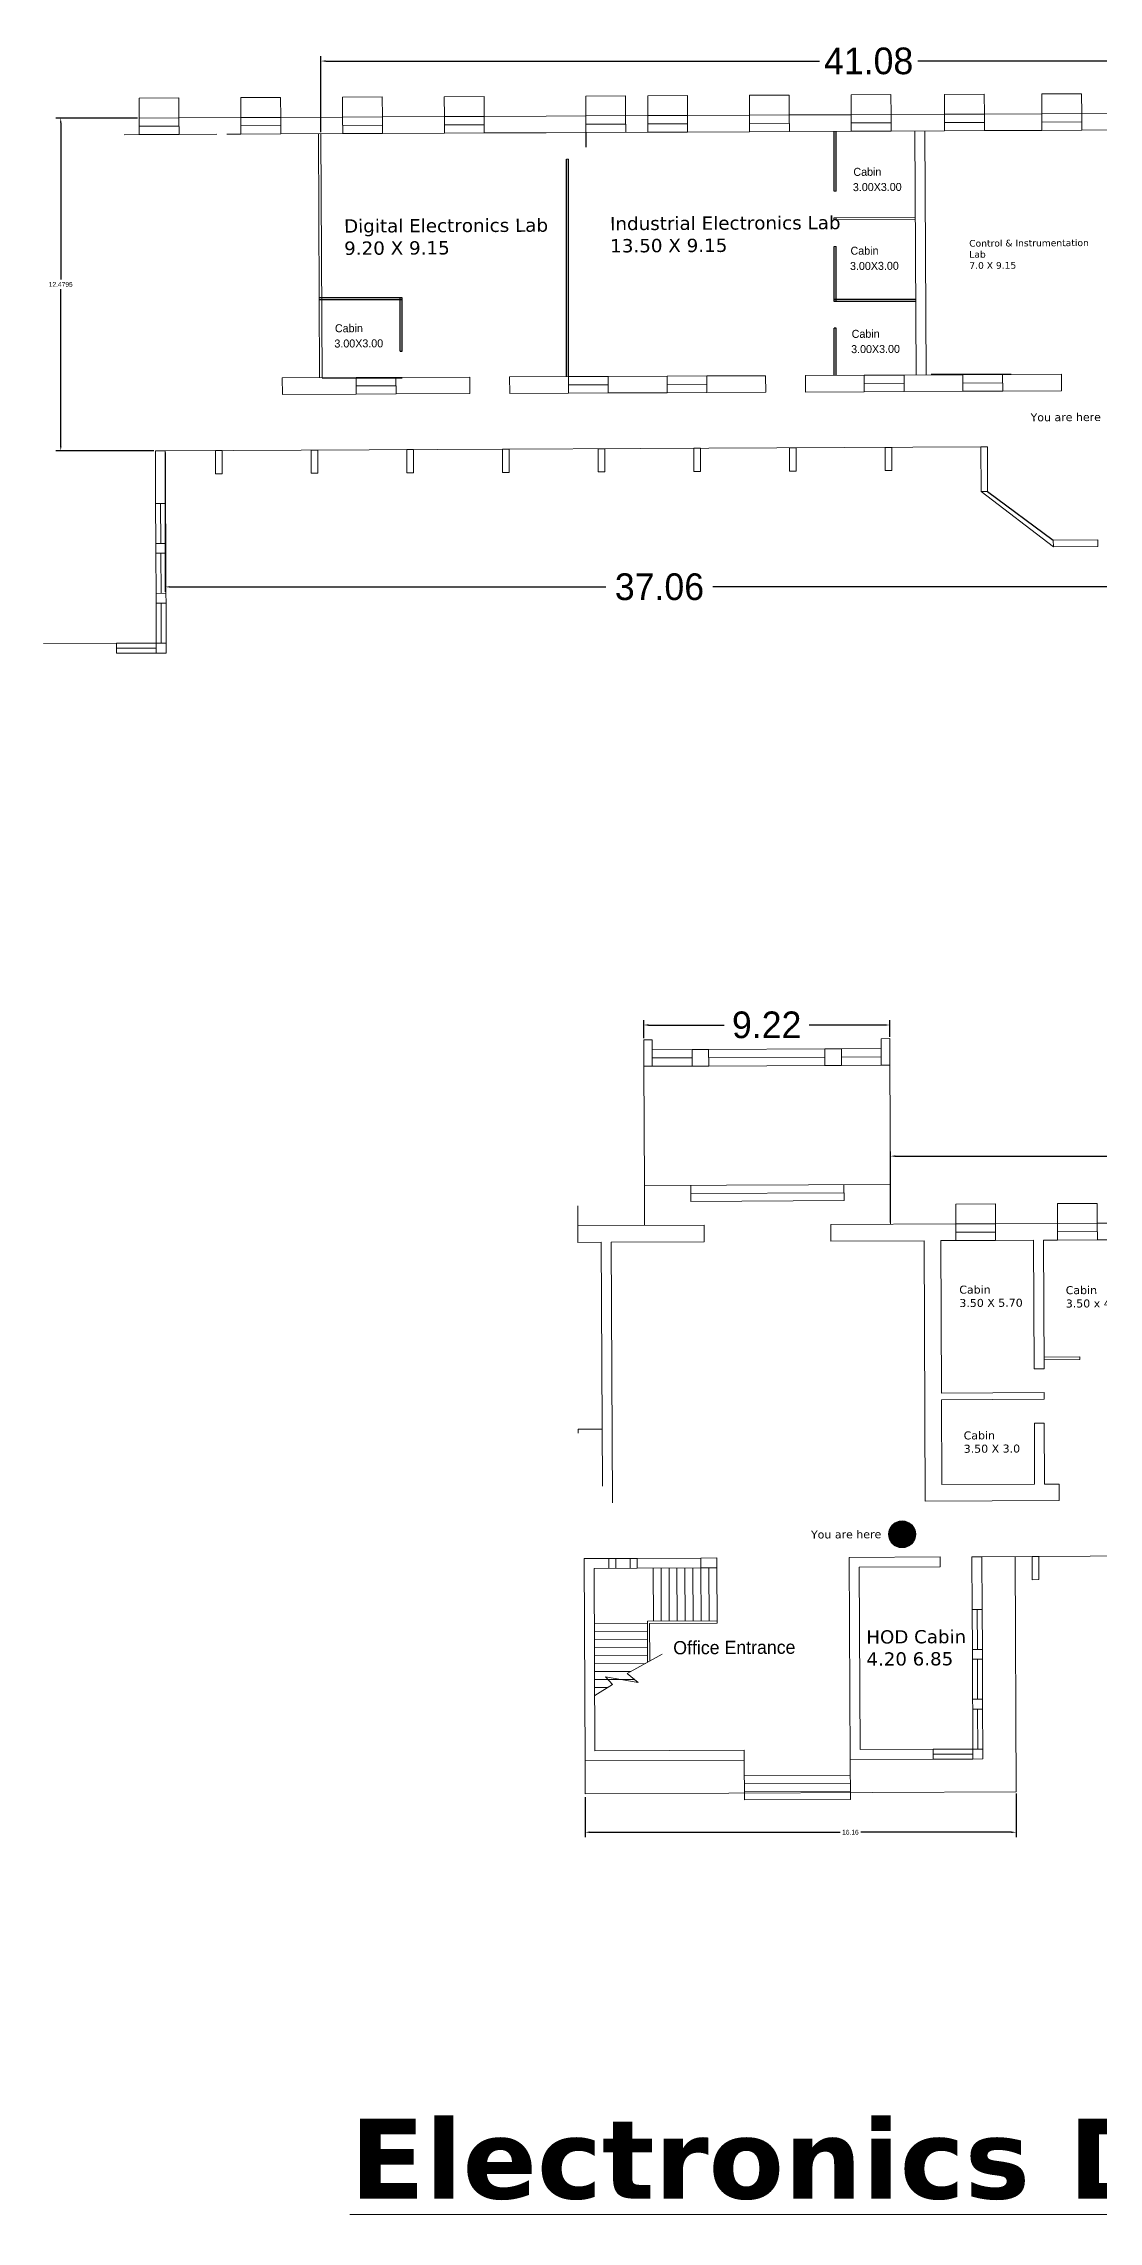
# Model space of a CAD drawing. Header units: inches. Extents: x -15 to 97, y 25 to 115.
# Drawn here: x -15.1 to 24.5, y 28.8 to 110.5 of the extents above; entities that cross this region are included whole.
import ezdxf

# ---------------------------------------------------------------- set-up
doc = ezdxf.new("R2010")
doc.units = ezdxf.units.IN
doc.header["$MEASUREMENT"] = 0
doc.layers.add('TEXT', color=7, linetype='Continuous', lineweight=15)
doc.layers.add('window', color=7, linetype='Continuous', lineweight=13)
doc.styles.add('LGL', font='')
doc.styles.get('LGL').set_extended_font_data('LithographLight')
doc.dimstyles.get("Standard").update_dxf_attribs({"dimtxt": 0.18, "dimasz": 0.18, "dimexe": 0.18, "dimexo": 0.0625, "dimgap": 0.09, "dimtad": 0, "dimtih": 1, "dimtoh": 1, "dimdec": 4, "dimzin": 0, "dimdsep": 46, "dimtxsty": 'Standard', "dimcen": 0.09, "dimadec": 0, "dimazin": 0, "dimtfac": 1, "dimtdec": 4, "dimtofl": 0, "dimtmove": 0, "dimatfit": 3, "dimfxl": 1, "dimtolj": 1, "dimtzin": 0, "dimarcsym": 0})

# ---------------------------------------------------------------- blocks, each defined once
blk = doc.blocks.new('*D23')
at = {"color": 0, "lineweight": -2}
for p, q in [((5.232, 44.707), (5.232, 43.217)), ((21.393, 44.845), (21.393, 43.217)), ((5.412, 43.397), (14.788, 43.397)), ((21.213, 43.397), (15.568, 43.397))]:
    blk.add_line(p, q, dxfattribs=at)
at = {"color": 0}
for points in [[(5.412, 43.427), (5.412, 43.367), (5.232, 43.397)], [(21.213, 43.427), (21.213, 43.367), (21.393, 43.397)]]:
    blk.add_solid(points, dxfattribs=at)
at = {"layer": 'Defpoints', "color": 0}
for p in [(5.232, 44.77), (21.393, 44.908), (21.393, 43.397)]:
    blk.add_point(p, dxfattribs=at)
at = {"color": 0, "insert": (15.178, 43.397), "char_height": 0.18, "attachment_point": 5}
blk.add_mtext('\\A1;16.16', dxfattribs=at)
blk = doc.blocks.new('*D24')
at = {"color": 0, "lineweight": -2}
for p, q in [((7.425, 73.176), (7.425, 73.848)), ((7.605, 73.668), (10.447, 73.668)), ((16.47, 73.668), (13.627, 73.668)), ((16.65, 73.219), (16.65, 73.848))]:
    blk.add_line(p, q, dxfattribs=at)
at = {"color": 0}
for points in [[(7.605, 73.698), (7.605, 73.638), (7.425, 73.668)], [(16.47, 73.698), (16.47, 73.638), (16.65, 73.668)]]:
    blk.add_solid(points, dxfattribs=at)
at = {"layer": 'Defpoints', "color": 0}
for p in [(16.65, 73.668), (7.425, 73.113), (16.65, 73.157)]:
    blk.add_point(p, dxfattribs=at)
at = {"color": 0, "insert": (12.037, 73.668), "char_height": 1, "attachment_point": 5}
blk.add_mtext('\\A1;9.22', dxfattribs=at)
blk = doc.blocks.new('*D25')
at = {"color": 0, "lineweight": -2}
for p, q in [((16.682, 66.257), (16.682, 68.93)), ((16.862, 68.75), (39.846, 68.75)), ((66.843, 68.75), (43.86, 68.75)), ((67.023, 66.493), (67.023, 68.93))]:
    blk.add_line(p, q, dxfattribs=at)
at = {"color": 0}
for points in [[(16.862, 68.78), (16.862, 68.72), (16.682, 68.75)], [(66.843, 68.78), (66.843, 68.72), (67.023, 68.75)]]:
    blk.add_solid(points, dxfattribs=at)
at = {"layer": 'Defpoints', "color": 0}
for p in [(67.023, 68.75), (16.682, 66.195), (67.023, 66.43)]:
    blk.add_point(p, dxfattribs=at)
at = {"color": 0, "insert": (41.853, 68.75), "char_height": 1, "attachment_point": 5}
blk.add_mtext('\\A1;50.34', dxfattribs=at)
blk = doc.blocks.new('*D29')
at = {"color": 0, "lineweight": -2}
for p, q in [((-11.559, 107.679), (-14.618, 107.679)), ((-14.438, 107.499), (-14.438, 101.619)), ((-14.438, 95.38), (-14.438, 101.259)), ((-10.951, 95.2), (-14.618, 95.2))]:
    blk.add_line(p, q, dxfattribs=at)
at = {"color": 0}
for points in [[(-14.468, 107.499), (-14.408, 107.499), (-14.438, 107.679)], [(-14.468, 95.38), (-14.408, 95.38), (-14.438, 95.2)]]:
    blk.add_solid(points, dxfattribs=at)
at = {"layer": 'Defpoints', "color": 0}
for p in [(-11.496, 107.679), (-14.438, 95.2), (-10.889, 95.2)]:
    blk.add_point(p, dxfattribs=at)
at = {"color": 0, "insert": (-14.438, 101.439), "char_height": 0.18, "attachment_point": 5}
blk.add_mtext('\\A1;12.4795', dxfattribs=at)
blk = doc.blocks.new('*D30')
at = {"color": 0, "lineweight": -2}
for p, q in [((-4.678, 107.152), (-4.678, 109.995)), ((-4.498, 109.815), (14.021, 109.815)), ((36.22, 109.815), (17.701, 109.815)), ((36.4, 107.966), (36.4, 109.995))]:
    blk.add_line(p, q, dxfattribs=at)
at = {"color": 0}
for points in [[(-4.498, 109.845), (-4.498, 109.785), (-4.678, 109.815)], [(36.22, 109.845), (36.22, 109.785), (36.4, 109.815)]]:
    blk.add_solid(points, dxfattribs=at)
at = {"layer": 'Defpoints', "color": 0}
for p in [(36.4, 109.815), (36.4, 107.903), (-4.678, 107.089)]:
    blk.add_point(p, dxfattribs=at)
at = {"color": 0, "insert": (15.861, 109.815), "char_height": 1, "attachment_point": 5}
blk.add_mtext('\\A1;41.08', dxfattribs=at)
blk = doc.blocks.new('*D35')
at = {"color": 0, "lineweight": -2}
for p, q in [((-10.516, 95.137), (-10.516, 89.917)), ((26.549, 91.806), (26.549, 89.917)), ((-10.336, 90.097), (6.01, 90.097)), ((26.369, 90.097), (10.023, 90.097))]:
    blk.add_line(p, q, dxfattribs=at)
at = {"color": 0}
for points in [[(-10.336, 90.127), (-10.336, 90.067), (-10.516, 90.097)], [(26.369, 90.127), (26.369, 90.067), (26.549, 90.097)]]:
    blk.add_solid(points, dxfattribs=at)
at = {"layer": 'Defpoints', "color": 0}
for p in [(-10.516, 95.2), (26.549, 91.869), (26.549, 90.097)]:
    blk.add_point(p, dxfattribs=at)
at = {"color": 0, "insert": (8.016, 90.097), "char_height": 1, "attachment_point": 5}
blk.add_mtext('\\A1;37.06', dxfattribs=at)

msp = doc.modelspace()

# ---------------------------------------------------------------- hatches: boundary and pattern name
msp.add_hatch(color=1).paths.add_polyline_path([(17.61584, 54.56976, 1), (16.61584, 54.56976, 1)])

# ---------------------------------------------------------------- linework, layer by layer
for p, q in [((5.25812, 107.13599), (5.25812, 106.58217)), ((14.56545, 104.94026), (14.56545, 107.17955)), ((14.64045, 104.94061), (14.64045, 107.1799)), ((4.52751, 97.98255), (4.52751, 106.13255)), ((4.60251, 97.98255), (4.60251, 106.13291)), ((14.56545, 103.86525), (14.56545, 103.94025)), ((14.64045, 103.8656), (14.64045, 103.9406)), ((14.56545, 100.80431), (14.56545, 102.86524)), ((14.64045, 100.80431), (14.64045, 102.86559)), ((-1.63475, 100.93931), (-4.74825, 100.93931)), ((-1.63475, 100.86431), (-4.7479, 100.86431)), ((-1.70975, 98.93931), (-1.70975, 100.93931)), ((-1.63475, 98.93931), (-1.63475, 100.93931)), ((17.64045, 100.87931), (14.56545, 100.87931)), ((17.64045, 100.80431), (14.56545, 100.80431)), ((14.56545, 98.02918), (14.56545, 99.80431)), ((14.64045, 99.80431), (14.56545, 99.80431)), ((14.64045, 98.02953), (14.64045, 99.80431)), ((-1.70975, 98.93931), (-1.63475, 98.93931)), ((14.56545, 98.02918), (14.56545, 98.77417)), ((21.20354, 98.06025), (18.20354, 98.06025)), ((-4.63475, 97.93931), (-1.63475, 97.93931)), ((20.32396, 93.67179), (22.78605, 91.85138))]:
    msp.add_line(p, q)
msp.add_circle((17.11584, 54.56976), 0.5)
at = {"layer": 'window'}
for p, q in [((-11.4996, 108.42513), (-10.00772, 108.43211)), ((-11.4961, 107.67919), (-11.4996, 108.42513)), ((-10.00423, 107.68617), (-10.00772, 108.43211)), ((-7.68473, 108.44298), (-6.19286, 108.44997)), ((-7.68124, 107.69705), (-7.68473, 108.44298)), ((-6.18937, 107.70403), (-6.19286, 108.44997)), ((-3.86987, 108.46084), (-2.378, 108.46782)), ((-3.86638, 107.7149), (-3.86987, 108.46084)), ((-2.37451, 107.72189), (-2.378, 108.46782)), ((-0.05501, 108.4787), (1.43686, 108.48568)), ((-0.05152, 107.73276), (-0.05501, 108.4787)), ((1.44035, 107.73974), (1.43686, 108.48568)), ((5.25172, 108.50354), (6.7436, 108.51052)), ((5.25521, 107.7576), (5.25172, 108.50354)), ((6.74709, 107.76458), (6.7436, 108.51052)), ((7.57471, 108.51441), (9.06658, 108.52139)), ((7.5782, 107.76847), (7.57471, 108.51441)), ((9.07007, 107.77546), (9.06658, 108.52139)), ((11.38957, 108.53227), (12.88144, 108.53925)), ((11.39306, 107.78633), (11.38957, 108.53227)), ((12.88493, 107.79331), (12.88144, 108.53925)), ((15.20792, 107.80419), (12.88493, 107.79331)), ((15.20443, 108.55012), (16.6963, 108.55711)), ((15.21083, 107.18257), (15.20443, 108.55012)), ((15.20792, 107.80419), (16.69979, 107.81117)), ((16.69979, 107.81117), (16.6963, 108.55711)), ((18.70806, 107.82057), (16.69979, 107.81117)), ((16.7027, 107.18956), (16.69979, 107.81117)), ((18.70457, 108.56651), (20.19645, 108.57349)), ((18.70806, 107.82057), (18.70457, 108.56651)), ((18.70806, 107.82057), (20.19994, 107.82755)), ((18.70806, 107.82057), (18.71097, 107.19896)), ((20.19994, 107.82755), (20.19645, 108.57349)), ((22.35809, 107.83766), (20.19994, 107.82755)), ((20.19994, 107.82755), (20.20285, 107.20594)), ((22.3546, 108.58359), (23.84647, 108.59058)), ((22.35809, 107.83766), (22.3546, 108.58359)), ((22.35809, 107.83766), (23.84996, 107.84464)), ((22.35809, 107.83766), (22.361, 107.21604)), ((23.84996, 107.84464), (23.84647, 108.59058)), ((26.25464, 107.85589), (23.84996, 107.84464)), ((23.84996, 107.84464), (23.85287, 107.22302)), ((-11.49319, 107.05757), (-12.06236, 107.05491)), ((-11.4961, 107.67919), (-10.00423, 107.68617)), ((-11.4961, 107.67919), (-11.49319, 107.05757)), ((-10.00277, 107.37537), (-11.49465, 107.36838)), ((-11.49319, 107.05757), (-10.00132, 107.06456)), ((-7.68124, 107.69705), (-10.00423, 107.68617)), ((-10.00132, 107.06456), (-10.00423, 107.68617)), ((-8.58132, 107.0712), (-10.00132, 107.06456)), ((-7.67833, 107.07543), (-8.20835, 107.07295)), ((-7.68124, 107.69705), (-6.18937, 107.70403)), ((-7.68124, 107.69705), (-7.67833, 107.07543)), ((-6.18791, 107.39322), (-7.67979, 107.38624)), ((-7.67833, 107.07543), (-6.18646, 107.08241)), ((-3.86638, 107.7149), (-6.18937, 107.70403)), ((-6.18646, 107.08241), (-6.18937, 107.70403)), ((-3.86347, 107.09329), (-6.18646, 107.08241)), ((-4.77704, 107.08901), (-4.73421, 97.93884)), ((-4.67758, 107.08948), (-4.63475, 97.93931)), ((-3.86638, 107.7149), (-2.37451, 107.72189)), ((-3.86638, 107.7149), (-3.86347, 107.09329)), ((-2.37305, 107.41108), (-3.86493, 107.4041)), ((-3.86347, 107.09329), (-2.3716, 107.10027)), ((-0.05152, 107.73276), (-2.37451, 107.72189)), ((-2.3716, 107.10027), (-2.37451, 107.72189)), ((-0.04861, 107.11115), (-2.3716, 107.10027)), ((-0.05152, 107.73276), (1.44035, 107.73974)), ((-0.05152, 107.73276), (-0.04861, 107.11115)), ((1.44181, 107.42894), (-0.05007, 107.42195)), ((-0.04861, 107.11115), (1.44326, 107.11813)), ((3.76334, 107.75062), (1.44035, 107.73974)), ((1.44326, 107.11813), (1.44035, 107.73974)), ((3.76625, 107.129), (1.44326, 107.11813)), ((3.76334, 107.75062), (5.25521, 107.7576)), ((3.76625, 107.129), (5.25812, 107.13599)), ((7.5782, 107.76847), (5.25521, 107.7576)), ((5.25521, 107.7576), (5.25812, 107.13599)), ((6.74854, 107.45378), (5.25667, 107.44679)), ((7.58111, 107.14686), (5.25812, 107.13599)), ((6.75, 107.14297), (6.74709, 107.76458)), ((7.5782, 107.76847), (9.07007, 107.77546)), ((7.5782, 107.76847), (7.58111, 107.14686)), ((9.07153, 107.46465), (7.57965, 107.45767)), ((7.58111, 107.14686), (9.07298, 107.15384)), ((11.39306, 107.78633), (9.07007, 107.77546)), ((9.07298, 107.15384), (9.07007, 107.77546)), ((11.39597, 107.16472), (9.07298, 107.15384)), ((11.39306, 107.78633), (12.88493, 107.79331)), ((11.39306, 107.78633), (11.39597, 107.16472)), ((12.88639, 107.48251), (11.39451, 107.47552)), ((11.39597, 107.16472), (12.88784, 107.1717)), ((12.88784, 107.1717), (12.88493, 107.79331)), ((16.7027, 107.18956), (12.88784, 107.1717)), ((16.70125, 107.50036), (15.20937, 107.49338)), ((15.21083, 107.18257), (16.7027, 107.18956)), ((18.71097, 107.19896), (16.7027, 107.18956)), ((17.5965, 107.19374), (17.63933, 98.04357)), ((17.96947, 107.19548), (18.0123, 98.04532)), ((20.20139, 107.51675), (18.70952, 107.50976)), ((18.71097, 107.19896), (20.20285, 107.20594)), ((22.361, 107.21604), (20.20285, 107.20594)), ((23.85142, 107.53383), (22.35954, 107.52685)), ((22.361, 107.21604), (23.85287, 107.22302)), ((26.25754, 107.23428), (23.85287, 107.22302)), ((4.52751, 106.13255), (4.60251, 106.13291)), ((14.56545, 104.94026), (14.64045, 104.94061)), ((14.56545, 103.94025), (17.61166, 103.95451)), ((14.56545, 103.86525), (17.61201, 103.87951)), ((14.56545, 102.86524), (14.64045, 102.86559)), ((8.30031, 97.99986), (9.79219, 98.00684)), ((11.99811, 98.01716), (9.79219, 98.00684)), ((9.79219, 98.00684), (9.7951, 97.38522)), ((11.99811, 98.01716), (12.00102, 97.39555)), ((15.69591, 98.03447), (13.48999, 98.02415)), ((13.48999, 98.02415), (13.4929, 97.40253)), ((17.18779, 98.04146), (15.69591, 98.03447)), ((15.69591, 98.03447), (15.69882, 97.41286)), ((19.39371, 98.05178), (17.18779, 98.04146)), ((17.18779, 98.04146), (17.1907, 97.41984)), ((20.88559, 98.05877), (19.39371, 98.05178)), ((19.39371, 98.05178), (19.39662, 97.43017)), ((23.09151, 98.06909), (20.88559, 98.05877)), ((20.88559, 98.05877), (20.8885, 97.43715)), ((23.09151, 98.06909), (23.09442, 97.44748)), ((-3.35754, 97.94529), (-6.12793, 97.93232)), ((-6.12793, 97.93232), (-6.12502, 97.3107)), ((-3.35463, 97.32367), (-6.12502, 97.3107)), ((-3.35754, 97.94529), (-1.86567, 97.95227)), ((-3.35754, 97.94529), (-3.35463, 97.32367)), ((-3.35609, 97.63448), (-1.86421, 97.64146)), ((-3.35463, 97.32367), (-1.86276, 97.33066)), ((0.90472, 97.96524), (-1.86567, 97.95227)), ((-1.86567, 97.95227), (-1.86276, 97.33066)), ((0.90763, 97.34362), (-1.86276, 97.33066)), ((0.90472, 97.96524), (0.90763, 97.34362)), ((4.60251, 97.98255), (2.39659, 97.97222)), ((2.39659, 97.97222), (2.3995, 97.35061)), ((4.60542, 97.36093), (2.3995, 97.35061)), ((4.60251, 97.98255), (6.09439, 97.98953)), ((4.60251, 97.98255), (4.60542, 97.36093)), ((4.60397, 97.67174), (6.09585, 97.67872)), ((4.60542, 97.36093), (6.0973, 97.36792)), ((8.30031, 97.99986), (6.09439, 97.98953)), ((6.09439, 97.98953), (6.0973, 97.36792)), ((8.30322, 97.37824), (6.0973, 97.36792)), ((8.30031, 97.99986), (8.30322, 97.37824)), ((8.30177, 97.68905), (9.79364, 97.69603)), ((8.30322, 97.37824), (9.7951, 97.38522)), ((12.00102, 97.39555), (9.7951, 97.38522)), ((15.69882, 97.41286), (13.4929, 97.40253)), ((17.18924, 97.73065), (15.69737, 97.72367)), ((17.1907, 97.41984), (15.69882, 97.41286)), ((19.39662, 97.43017), (17.1907, 97.41984)), ((20.88704, 97.74796), (19.39517, 97.74097)), ((20.8885, 97.43715), (19.39662, 97.43017)), ((23.09442, 97.44748), (20.8885, 97.43715)), ((-10.51596, 95.20148), (-10.88893, 95.19973)), ((-10.88893, 95.19973), (-10.87967, 93.22015)), ((20.06748, 95.34464), (-10.51596, 95.20148)), ((-10.51596, 95.20148), (-10.5067, 93.2219)), ((-10.5067, 93.2219), (-10.87967, 93.22015)), ((-10.87962, 93.21057), (-10.87264, 91.71869)), ((-10.69314, 93.21144), (-10.68615, 91.71956)), ((-10.50665, 93.21231), (-10.49967, 91.72044)), ((22.78722, 91.60273), (20.07532, 93.67063)), ((-10.87264, 91.71869), (-10.49967, 91.72044)), ((-10.87264, 91.71869), (-10.87089, 91.34572)), ((-10.49967, 91.72044), (-10.49792, 91.34747)), ((-10.49797, 91.35705), (-10.87094, 91.35531)), ((-10.87089, 91.34572), (-10.86391, 89.85385)), ((-10.68441, 91.3466), (-10.67743, 89.85472)), ((-10.49792, 91.34747), (-10.49094, 89.85559)), ((-10.86391, 89.85385), (-10.49094, 89.85559)), ((-10.86391, 89.85385), (-10.86216, 89.48088)), ((-10.49094, 89.85559), (-10.4892, 89.48262)), ((-10.86216, 89.48088), (-10.4892, 89.48262)), ((-10.86216, 89.48088), (-10.85518, 87.989)), ((-10.67568, 89.48175), (-10.6687, 87.98988)), ((-10.4892, 89.48262), (-10.48047, 87.61778)), ((-12.34706, 87.98202), (-15.08216, 87.96922)), ((-12.34706, 87.98202), (-10.85518, 87.989)), ((-12.34706, 87.98202), (-12.34531, 87.60905)), ((-12.34618, 87.79553), (-10.85431, 87.80252)), ((-10.85344, 87.61603), (-12.34531, 87.60905)), ((-10.85518, 87.989), (-10.48221, 87.99075)), ((-10.85518, 87.989), (-10.85344, 87.61603)), ((-10.85344, 87.61603), (-10.48047, 87.61778)), ((-10.48221, 87.99075), (-10.48047, 87.61778)), ((7.42513, 73.11338), (7.74339, 73.11487)), ((7.42513, 73.11338), (7.42978, 72.11882)), ((7.74339, 73.11487), (7.74804, 72.1203)), ((9.23697, 72.74889), (7.74513, 72.74191)), ((9.85857, 72.7518), (9.23697, 72.74889)), ((9.23697, 72.74889), (9.23988, 72.12729)), ((14.21972, 72.77221), (9.85857, 72.7518)), ((9.85857, 72.7518), (9.86148, 72.1302)), ((14.84132, 72.77512), (14.21972, 72.77221)), ((14.21972, 72.77221), (14.22263, 72.15061)), ((14.84132, 72.77512), (16.33317, 72.7821)), ((14.84132, 72.77512), (14.84423, 72.15352)), ((16.64968, 73.15655), (16.33142, 73.15507)), ((16.33142, 73.15507), (16.33608, 72.1605)), ((16.64968, 73.15655), (16.65434, 72.16199)), ((7.42978, 72.11882), (7.74804, 72.1203)), ((7.45073, 67.64329), (7.42978, 72.11882)), ((9.23843, 72.43809), (7.74659, 72.43111)), ((9.23988, 72.12729), (7.74804, 72.1203)), ((9.23988, 72.12729), (9.86148, 72.1302)), ((14.22118, 72.46141), (9.86003, 72.441)), ((14.22263, 72.15061), (9.86148, 72.1302)), ((14.22263, 72.15061), (14.84423, 72.15352)), ((14.84278, 72.46432), (16.33462, 72.4713)), ((14.84423, 72.15352), (16.33608, 72.1605)), ((16.65434, 72.16199), (16.33608, 72.1605)), ((16.67528, 67.68647), (16.65434, 72.16199)), ((16.67528, 67.68647), (7.45073, 67.64329)), ((7.45073, 67.64329), (7.45771, 66.15145)), ((9.19121, 67.65144), (9.19401, 67.0547)), ((14.9362, 67.37995), (9.19261, 67.35307)), ((14.9376, 67.08159), (9.19401, 67.0547)), ((14.9348, 67.67832), (14.9376, 67.08159)), ((16.67528, 67.68647), (16.68227, 66.19463)), ((22.93994, 66.96986), (24.43178, 66.97684)), ((22.94343, 66.22394), (22.93994, 66.96986)), ((24.43527, 66.23092), (24.43178, 66.97684)), ((4.95595, 66.13974), (4.95246, 66.88566)), ((9.69548, 66.16192), (4.95595, 66.13974)), ((9.69548, 66.16192), (9.69839, 65.54032)), ((19.12866, 66.20608), (14.44451, 66.18415)), ((14.44451, 66.18415), (14.44741, 65.56255)), ((19.12517, 66.952), (20.61701, 66.95898)), ((19.12866, 66.20608), (19.12517, 66.952)), ((19.12866, 66.20608), (20.6205, 66.21306)), ((19.12866, 66.20608), (19.13157, 65.58448)), ((20.6205, 66.21306), (20.61701, 66.95898)), ((22.94343, 66.22394), (20.6205, 66.21306)), ((20.62341, 65.59146), (20.6205, 66.21306)), ((22.94343, 66.22394), (24.43527, 66.23092)), ((22.94343, 66.22394), (22.94634, 65.60233)), ((26.7582, 66.24179), (24.43527, 66.23092)), ((24.43818, 65.60932), (24.43527, 66.23092)), ((4.95886, 65.51814), (4.95595, 66.13974)), ((5.83203, 65.52222), (4.95886, 65.51814)), ((5.83203, 65.52222), (5.87486, 56.37226)), ((9.69839, 65.54032), (6.20499, 65.52397)), ((6.20499, 65.52397), (6.25073, 55.75241)), ((17.94081, 65.5789), (14.44741, 65.56255)), ((17.94081, 65.5789), (17.98655, 55.80734)), ((19.13157, 65.58448), (18.56241, 65.58181)), ((18.56241, 65.58181), (18.58918, 59.86309)), ((20.62195, 65.90226), (19.13011, 65.89528)), ((19.13157, 65.58448), (20.62341, 65.59146)), ((22.04337, 65.59811), (20.62341, 65.59146)), ((22.04337, 65.59811), (22.06595, 60.77449)), ((22.94634, 65.60233), (22.41634, 65.59985)), ((22.41634, 65.59985), (22.43891, 60.77623)), ((24.43673, 65.92012), (22.94489, 65.91313)), ((22.94634, 65.60233), (24.43818, 65.60932)), ((26.76111, 65.62019), (24.43818, 65.60932)), ((22.43891, 60.77623), (22.06595, 60.77449)), ((22.43686, 61.21478), (23.77895, 61.22106)), ((22.43733, 61.11532), (23.77941, 61.1216)), ((23.77895, 61.22106), (23.77941, 61.1216)), ((22.4431, 59.88113), (18.58918, 59.86309)), ((22.44427, 59.63249), (18.59034, 59.61445)), ((22.4431, 59.88113), (22.44427, 59.63249)), ((18.59034, 59.61445), (18.60524, 56.43185)), ((4.96975, 58.50638), (5.86485, 58.51057)), ((4.96975, 58.50638), (4.97044, 58.3572)), ((22.44846, 58.73738), (22.0755, 58.73564)), ((22.0755, 58.73564), (22.0862, 56.44815)), ((22.44846, 58.73738), (22.45916, 56.44989)), ((22.0862, 56.44815), (18.60524, 56.43185)), ((23.00487, 56.45245), (22.45916, 56.44989)), ((23.00487, 56.45245), (23.00778, 55.83085)), ((23.00778, 55.83085), (17.98655, 55.80734)), ((7.17455, 53.66811), (5.19036, 53.65882)), ((5.19036, 53.65882), (5.22586, 46.07529)), ((7.1763, 53.29515), (5.56506, 53.28761)), ((5.56506, 53.28761), (5.59707, 46.45)), ((6.12168, 53.29021), (6.11993, 53.66317)), ((6.38115, 53.29143), (6.37941, 53.66439)), ((6.91682, 53.29393), (6.91508, 53.66689)), ((7.17455, 53.66811), (9.56643, 53.6793)), ((7.1763, 53.29515), (7.17455, 53.66811)), ((9.56817, 53.30634), (7.1763, 53.29515)), ((7.77796, 53.29796), (7.78727, 51.30884)), ((8.07633, 53.29936), (8.08564, 51.31024)), ((8.3747, 53.30076), (8.38401, 51.31164)), ((8.67307, 53.30215), (8.68238, 51.31303)), ((8.97144, 53.30355), (8.98075, 51.31443)), ((9.2698, 53.30495), (9.27911, 51.31583)), ((10.16316, 53.6821), (9.56643, 53.6793)), ((9.56817, 53.30634), (9.56643, 53.6793)), ((10.16491, 53.30914), (9.56817, 53.30634)), ((9.56817, 53.30634), (9.57748, 51.31722)), ((9.86654, 53.30774), (9.87585, 51.31862)), ((10.16491, 53.30914), (10.16316, 53.6821)), ((10.16491, 53.30914), (10.17422, 51.32002)), ((15.13597, 53.70537), (18.54234, 53.72132)), ((15.13597, 53.70537), (15.17147, 46.12185)), ((15.51067, 53.33416), (18.54409, 53.34836)), ((15.51067, 53.33416), (15.54268, 46.49655)), ((18.54234, 53.72132), (18.54409, 53.34836)), ((20.10877, 53.72865), (19.73581, 53.72691)), ((19.73581, 53.72691), (19.74508, 51.74737)), ((50.69153, 53.8718), (20.10877, 53.72865)), ((20.10877, 53.72865), (20.11804, 51.74912)), ((21.35198, 53.73447), (21.39329, 44.90774)), ((20.11804, 51.74912), (19.74508, 51.74737)), ((19.74512, 51.73778), (19.75211, 50.24594)), ((19.9316, 51.73866), (19.93859, 50.24682)), ((20.11808, 51.73953), (20.12507, 50.24769)), ((7.56391, 51.21914), (5.57479, 51.20983)), ((7.56531, 50.92077), (5.57619, 50.91146)), ((10.17422, 51.32002), (7.5635, 51.30779)), ((7.5635, 51.30779), (7.5707, 49.76922)), ((10.17462, 51.23551), (7.6484, 51.22368)), ((7.6484, 51.22368), (7.65499, 49.8153)), ((10.17422, 51.32002), (10.17462, 51.23551)), ((7.56671, 50.6224), (5.57758, 50.61309)), ((7.5681, 50.32403), (5.57898, 50.31472)), ((7.5695, 50.02567), (5.58038, 50.01636)), ((6.79983, 49.34782), (8.11859, 50.06873)), ((19.75211, 50.24594), (20.12507, 50.24769)), ((19.75211, 50.24594), (19.75385, 49.87298)), ((20.12677, 49.88431), (19.75381, 49.88257)), ((19.75385, 49.87298), (19.76084, 48.38114)), ((19.94033, 49.87385), (19.94732, 48.38201)), ((20.12507, 50.24769), (20.12681, 49.87473)), ((20.12681, 49.87473), (20.1338, 48.38289)), ((7.49335, 49.72694), (5.58177, 49.71799)), ((6.94282, 49.42598), (5.58317, 49.41962)), ((7.07615, 49.12823), (5.58457, 49.12125)), ((6.25243, 48.94321), (5.99561, 49.22918)), ((5.99561, 49.22918), (7.22295, 49.01157)), ((7.22295, 49.01157), (6.79983, 49.34782)), ((6.06486, 48.82512), (5.58596, 48.82288)), ((5.58736, 48.52451), (6.25243, 48.94321)), ((19.76084, 48.38114), (20.1338, 48.38289)), ((19.76084, 48.38114), (19.76258, 48.00818)), ((20.1338, 48.38289), (20.13554, 48.00993)), ((19.76258, 48.00818), (20.13554, 48.00993)), ((19.76258, 48.00818), (19.76956, 46.51634)), ((19.94906, 48.00905), (19.95605, 46.51721)), ((20.13554, 48.00993), (20.14253, 46.51808)), ((11.19322, 46.10323), (5.22586, 46.07529)), ((5.22586, 46.07529), (5.23167, 44.83209)), ((11.19148, 46.47619), (5.59707, 46.45)), ((11.19148, 46.47619), (11.19322, 46.10323)), ((11.19322, 46.10323), (11.2002, 44.61138)), ((18.27947, 46.13639), (15.17147, 46.12185)), ((15.17147, 46.12185), (15.17845, 44.63001)), ((18.27772, 46.50936), (15.54268, 46.49655)), ((18.27772, 46.50936), (19.76956, 46.51634)), ((18.27772, 46.50936), (18.27947, 46.13639)), ((18.2786, 46.32288), (19.77044, 46.32986)), ((19.77131, 46.14338), (18.27947, 46.13639)), ((19.76956, 46.51634), (20.14253, 46.51808)), ((19.76956, 46.51634), (19.77131, 46.14338)), ((19.77131, 46.14338), (20.14427, 46.14512)), ((20.14253, 46.51808), (20.14427, 46.14512)), ((15.17426, 45.52511), (11.19601, 45.50649)), ((15.17566, 45.22674), (11.19741, 45.20812)), ((15.17705, 44.92837), (11.19881, 44.90975)), ((21.39329, 44.90774), (5.23167, 44.83209)), ((15.17845, 44.63001), (11.2002, 44.61138))]:
    msp.add_line(p, q, dxfattribs=at)
for points in [[(-8.63213, 94.34002), (-8.6362, 95.21028), (-8.38756, 95.21144), (-8.38348, 94.34118)], [(-5.04417, 94.35681), (-5.04824, 95.22707), (-4.7996, 95.22824), (-4.79552, 94.35798)], [(-1.45621, 94.37361), (-1.46028, 95.24387), (-1.21163, 95.24503), (-1.20756, 94.37477)], [(2.13175, 94.3904), (2.12768, 95.26066), (2.37633, 95.26183), (2.3804, 94.39157)], [(5.71971, 94.4072), (5.71564, 95.27746), (5.96429, 95.27862), (5.96836, 94.40836)], [(9.30767, 94.42399), (9.3036, 95.29425), (9.55225, 95.29542), (9.55632, 94.42516)], [(12.89563, 94.44079), (12.89156, 95.31105), (13.14021, 95.31221), (13.14428, 94.44195)], [(16.48359, 94.45758), (16.47952, 95.32784), (16.72817, 95.32901), (16.73224, 94.45874)], [(20.07532, 93.67063), (20.06748, 95.34464), (20.31613, 95.3458), (20.32396, 93.67179)], [(22.78605, 91.85138), (24.46006, 91.85921), (24.46122, 91.61057), (22.78722, 91.60273)], [(21.99257, 52.86721), (21.98849, 53.73745), (22.23713, 53.73861), (22.24121, 52.86837)]]:
    msp.add_lwpolyline(points, close=True, dxfattribs=at)

# ---------------------------------------------------------------- texts
at = {"layer": 'TEXT', "ltscale": 0.5, "insert": (23.83028, 30.73016), "char_height": 3, "width": 67.6003211, "attachment_point": 5}
msp.add_mtext('{\\fVerdana|b1|i0|c0|p34;\\LElectronics Department}', dxfattribs=at)
at = {"layer": 'window', "attachment_point": 1, "rotation": 0.2681908, "style": 'LGL'}
for s, insert, char_height, width in [('Cabin', (15.28864, 105.80958), 0.3, 8.4994461), ('3.00X3.00', (15.26885, 105.23717), 0.3, 8.4994461), ('{\\fVerdana|b0|i0|c0|p34;Digital Electronics Lab\\P9.20 X 9.15}', (-3.81442, 103.88015), 0.5, 8.4996388), ('{\\fVerdana|b0|i0|c0|p34;Industrial Electronics Lab\\P13.50 X 9.15}', (6.16129, 103.97149), 0.5, 8.4996388), ('{\\fVerdana|b0|i0|c0|p34;Control & Instrumentation Lab\\P7.0 X 9.15}', (19.63135, 103.10629), 0.25, 4.8043547), ('3.00X3.00', (15.16133, 102.27971), 0.3, 8.4994461), ('Cabin', (15.18111, 102.85212), 0.3, 8.4994461), ('Cabin', (-4.15546, 99.94514), 0.3, 8.4994461), ('Cabin', (15.2239, 99.735), 0.3, 8.4994461), ('3.00X3.00', (-4.17524, 99.37274), 0.3, 8.4994461), ('3.00X3.00', (15.20411, 99.16259), 0.3, 8.4994461), ('{\\fVerdana|b0|i0|c0|p34;You are here}', (21.93377, 96.60578), 0.3, 8.4994461), ('{\\fVerdana|b0|i0|c0|p34;Cabin\\P3.50 X 5.70}', (19.25945, 63.89332), 0.3, 8.4994461), ('{\\fVerdana|b0|i0|c0|p34;Cabin\\P3.50 x 4.35}', (23.25151, 63.87304), 0.3, 8.4994461), ('{\\fVerdana|b0|i0|c0|p34;Cabin\\P3.50 X 3.0}', (19.42355, 58.42643), 0.3, 8.4994461), ('{\\fVerdana|b0|i0|c0|p34;You are here}', (13.69698, 54.71146), 0.3, 8.4994461), ('{\\fVerdana|b0|i0|c0|p34;HOD Cabin\\P4.20 6.85}', (15.77241, 50.96823), 0.497286, 8.4994461), ('Office Entrance', (8.53192, 50.56532), 0.497286, 8.4994461)]:
    msp.add_mtext(s, dxfattribs=dict(at, insert=insert, char_height=char_height, width=width))

# ---------------------------------------------------------------- dimensions: what is measured, and where the dimension line sits
for base, p1, p2, picture, middle in [((36.39979, 109.81532), (-4.67758, 107.08948), (36.39979, 107.90338), '*D30', (15.86111, 109.81532)), ((26.54869, 90.09686), (-10.51596, 95.19973), (26.54869, 91.86899), '*D35', (8.01636, 90.09686))]:
    dim = msp.add_linear_dim(base=base, p1=p1, p2=p2, dimstyle='Standard', override={"dimtxt": 1, "dimdec": 2})
    dim.commit()
    dim.dimension.update_dxf_attribs({"geometry": picture, "text_midpoint": middle})
dim = msp.add_linear_dim(base=(-14.43847, 95.19973), p1=(-11.4961, 107.67919), p2=(-10.88893, 95.19973), angle=90, dimstyle='Standard')
dim.commit()
dim.dimension.update_dxf_attribs({"geometry": '*D29', "text_midpoint": (-14.43847, 101.43946)})
for base, p1, p2, override, picture, middle in [((16.64968, 73.66757), (7.42513, 73.11338), (16.64968, 73.15655), {"dimtxt": 1, "dimdec": 2}, '*D24', (12.0374, 73.66757)), ((67.02347, 68.7498), (16.68227, 66.19463), (67.02347, 66.43027), {"dimtxt": 1, "dimdec": 2}, '*D25', (41.85287, 68.7498)), ((21.39329, 43.39676), (5.23167, 44.76959), (21.39329, 44.90774), {"dimdec": 2}, '*D23', (15.17845, 43.39676))]:
    dim = msp.add_linear_dim(base=base, p1=p1, p2=p2, dimstyle='Standard', override=override)
    dim.commit()
    dim.dimension.update_dxf_attribs({"geometry": picture, "text_midpoint": middle, "dimtype": 160})

doc.saveas('drawing.dxf')
